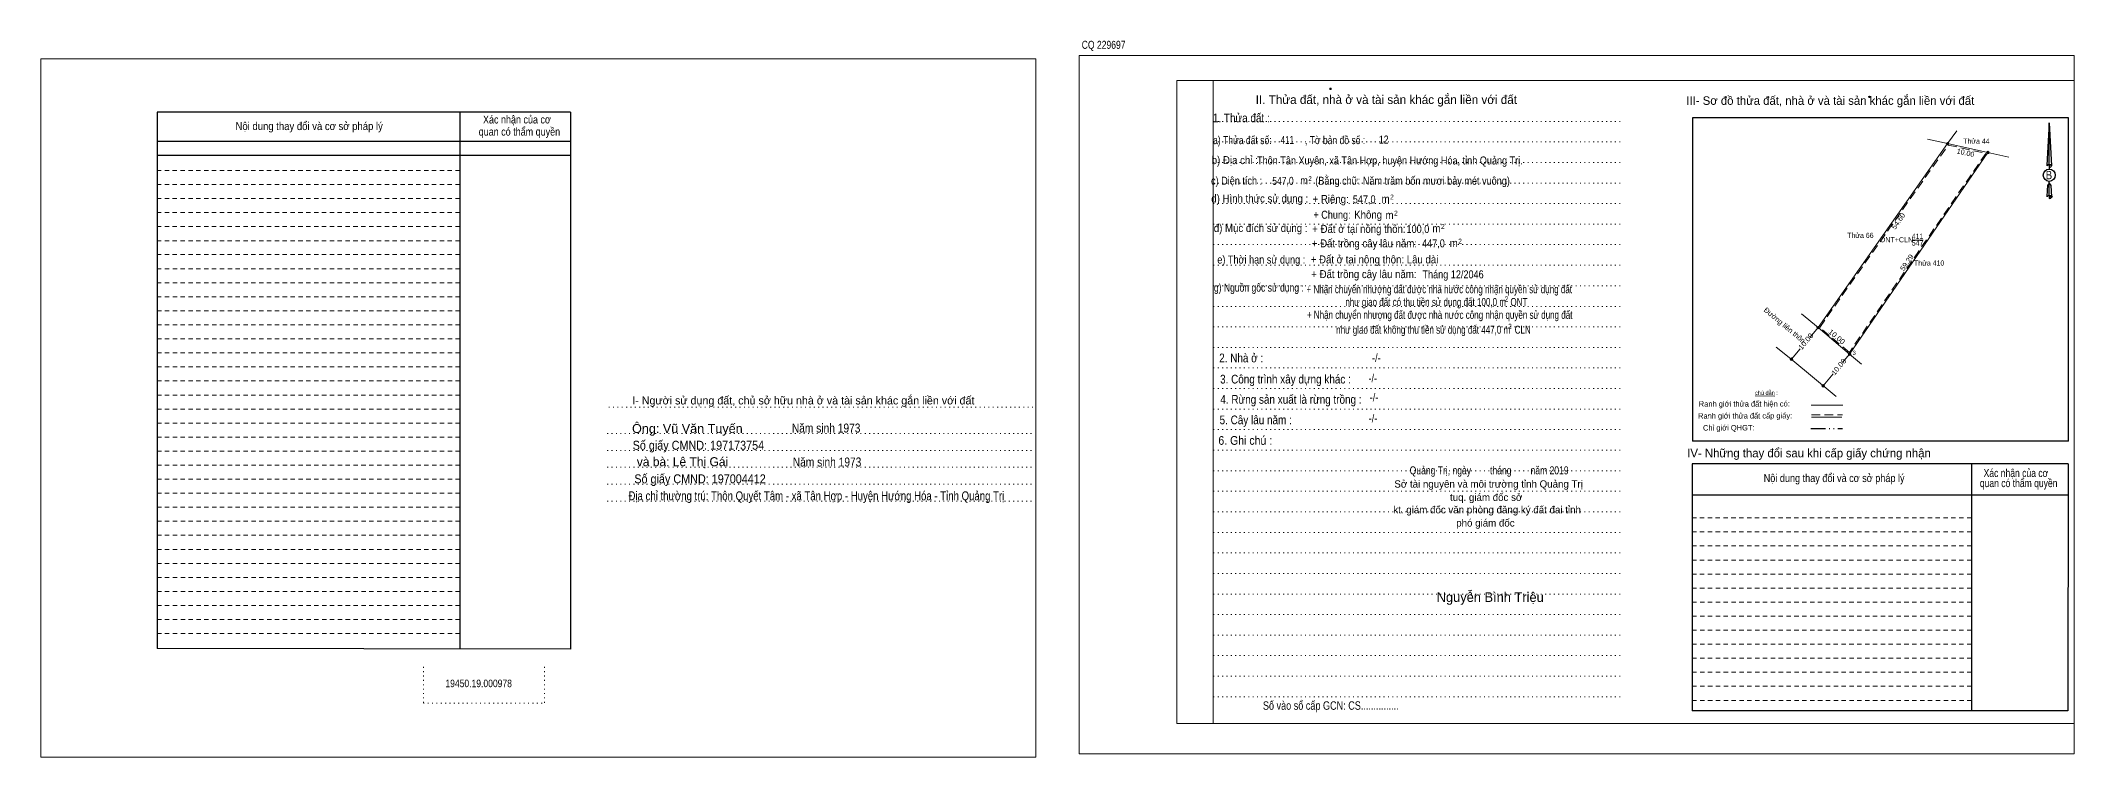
# Model space of a CAD drawing. Header units: metres. Extents: x 550992 to 551825, y 1840824 to 1841006.
# Drawn here: x 550992.3 to 551411.6, y 1840847.2 to 1840994.9 of the extents above; entities that cross this region are included whole.
import ezdxf
from ezdxf.enums import TextEntityAlignment as Align

# ---------------------------------------------------------------- set-up
doc = ezdxf.new("R2010")
doc.units = ezdxf.units.M
doc.header["$LTSCALE"] = 0.6
doc.header["$PDMODE"] = 32
doc.header["$PDSIZE"] = 0.3
for name, pattern in [('DASH_DOUBLE_DOT', [9.2, 5, -1.2, 0.3, -1.2, 0.3, -1.2]), ('DOTTED', [1.5, 0.3, -1.2]), ('MEDIUM_DASHED', [4.5, 3, -1.5]), ('SHORT_DASHED', [2.7, 1.5, -1.2])]:
    doc.linetypes.add(name, pattern=pattern)
for name, color, linetype, lineweight in [('1', 7, 'DOTTED', 13), ('10', 7, 'Continuous', 13), ('18', 7, 'Continuous', 25), ('2', 7, 'SHORT_DASHED', 13), ('28', 7, 'Continuous', 13), ('5', 7, 'Continuous', 13), ('55', 7, 'Continuous', 13)]:
    doc.layers.add(name, color=color, linetype=linetype, lineweight=lineweight)
doc.layers.add('60', color=7, linetype='Continuous')

msp = doc.modelspace()

# ---------------------------------------------------------------- hatches: boundary and pattern name
at = {"layer": '10'}
for points in [[(551385.756, 1840973.716, 1), (551385.246, 1840973.716, 1)], [(551394.052, 1840971.8715, 1), (551393.542, 1840971.8715, 1)], [(551359.0235, 1840935.7805, 1), (551358.5135, 1840935.7805, 1)], [(551365.5345, 1840930.315, 1), (551365.0245, 1840930.315, 1)], [(551353.5535, 1840929.2705, 1), (551353.0435, 1840929.2705, 1)], [(551360.0735, 1840923.8005, 1), (551359.5635, 1840923.8005, 1)]]:
    msp.add_hatch(color=256, dxfattribs=at).paths.add_polyline_path(points)

# ---------------------------------------------------------------- linework, layer by layer
at = {"layer": '1', "linetype": 'Continuous'}
for p, q in [((551226.52, 1840986.71), (551411.62, 1840986.71)), ((551226.52, 1840986.71), (551226.52, 1840854.21)), ((551411.62, 1840986.71), (551411.62, 1840853.09)), ((551226.52, 1840854.21), (551411.62, 1840854.21))]:
    msp.add_line(p, q, dxfattribs=at)
at = {"layer": '1'}
for p, q in [((551234.02, 1840986.71), (551234.02, 1840854.21)), ((551234.02, 1840986.71), (551234.02, 1840854.21)), ((551234.1, 1840978.29), (551318.64, 1840978.29)), ((551234.1, 1840974.07), (551318.64, 1840974.07)), ((551234.1, 1840969.83), (551318.64, 1840969.83)), ((551234.1, 1840965.59), (551318.64, 1840965.59)), ((551234.1, 1840961.35), (551318.64, 1840961.35)), ((551234.1, 1840957.11), (551318.64, 1840957.11)), ((551234.1, 1840952.89), (551318.64, 1840952.89)), ((551234.1, 1840948.65), (551318.64, 1840948.65)), ((551234.1, 1840944.41), (551318.64, 1840944.41)), ((551234.1, 1840940.17), (551318.64, 1840940.17)), ((551234.1, 1840935.95), (551318.64, 1840935.95)), ((551234.1, 1840931.71), (551318.64, 1840931.71)), ((551234.1, 1840927.47), (551318.64, 1840927.47)), ((551234.1, 1840923.23), (551318.64, 1840923.23)), ((551109.4, 1840919.39), (551197.46, 1840919.39)), ((551234.1, 1840918.99), (551318.64, 1840918.99)), ((551109.11, 1840913.99), (551197.16, 1840913.99)), ((551234.1, 1840914.77), (551318.64, 1840914.77)), ((551109.11, 1840910.49), (551197.16, 1840910.49)), ((551234.1, 1840910.53), (551318.64, 1840910.53)), ((551109.11, 1840906.99), (551197.16, 1840906.99)), ((551234.1, 1840906.29), (551318.64, 1840906.29)), ((551109.11, 1840903.49), (551197.16, 1840903.49)), ((551234.1, 1840902.07), (551318.64, 1840902.07)), ((551109.11, 1840899.99), (551197.16, 1840899.99)), ((551234.1, 1840897.83), (551318.64, 1840897.83)), ((551234.1, 1840893.57), (551318.64, 1840893.57)), ((551234.1, 1840889.35), (551318.64, 1840889.35)), ((551234.1, 1840885.13), (551318.64, 1840885.13)), ((551234.1, 1840880.87), (551318.64, 1840880.87)), ((551234.1, 1840876.63), (551318.64, 1840876.63)), ((551234.1, 1840872.41), (551318.64, 1840872.41)), ((551234.1, 1840868.17), (551318.64, 1840868.17)), ((551071.18, 1840865.85), (551071.18, 1840858.35)), ((551096.16, 1840865.85), (551096.16, 1840858.35)), ((551234.1, 1840863.93), (551318.64, 1840863.93)), ((551234.1, 1840859.69), (551318.64, 1840859.69)), ((551071.18, 1840858.35), (551096.16, 1840858.35))]:
    msp.add_line(p, q, dxfattribs=at)
at = {"layer": '1', "linetype": 'Continuous'}
for points in [[(550992.27, 1840847.21), (551197.47, 1840847.21), (551197.47, 1840991.21), (550992.27, 1840991.21)], [(550992.27, 1840991.21), (551197.47, 1840991.21), (551197.47, 1840847.21), (550992.27, 1840847.21)], [(550992.27, 1840847.21), (551197.47, 1840847.21), (551197.47, 1840991.21), (550992.27, 1840991.21)], [(551206.42, 1840847.91), (551411.62, 1840847.91), (551411.62, 1840991.91), (551206.42, 1840991.91)], [(551234.02, 1840986.71), (551411.62, 1840986.71), (551411.62, 1840854.21), (551234.02, 1840854.21)]]:
    msp.add_lwpolyline(points, close=True, dxfattribs=at)
at = {"layer": '10'}
for p, q in [((551385.5, 1840973.72), (551387.41, 1840976.36)), ((551358.77, 1840935.78), (551385.5, 1840973.72)), ((551365.28, 1840930.31), (551393.8, 1840971.87)), ((551385.5, 1840973.72), (551381.35, 1840974.63)), ((551393.8, 1840971.87), (551385.5, 1840973.72)), ((551393.8, 1840971.87), (551398.12, 1840970.91)), ((551378.23, 1840953.78), (551380.46, 1840953.78)), ((551355.36, 1840938.63), (551358.77, 1840935.78)), ((551357.12, 1840933.82), (551358.77, 1840935.78)), ((551358.77, 1840935.78), (551365.28, 1840930.31)), ((551350.17, 1840931.74), (551353.19, 1840929.36)), ((551353.3, 1840929.27), (551355.11, 1840931.42)), ((551363.85, 1840928.61), (551365.28, 1840930.31)), ((551365.28, 1840930.31), (551367.75, 1840928.24)), ((551353.19, 1840929.36), (551362.48, 1840921.58)), ((551359.82, 1840923.8), (551361.91, 1840926.29)), ((551345.8, 1840921.71), (551349.87, 1840921.69))]:
    msp.add_line(p, q, dxfattribs=at)
msp.add_lwpolyline([(551385.5, 1840973.72), (551393.8, 1840971.87), (551365.28, 1840930.31), (551358.77, 1840935.78)], close=True, dxfattribs=at)
at = {"layer": '10', "linetype": 'MEDIUM_DASHED'}
msp.add_lwpolyline([(551385.61, 1840973.43), (551393.37, 1840971.7), (551365.23, 1840930.69), (551359.11, 1840935.82)], close=True, dxfattribs=at)
at = {"layer": '10'}
for centre in [(551385.501, 1840973.716), (551393.797, 1840971.8715), (551358.7685, 1840935.7805), (551365.2795, 1840930.315), (551353.2985, 1840929.2705), (551359.8185, 1840923.8005)]:
    msp.add_circle(centre, 0.255, dxfattribs=at)
at = {"layer": '18'}
for p, q in [((551406.43, 1840978.01), (551406.9, 1840969.15)), ((551406.43, 1840978.01), (551406.9, 1840969.15)), ((551406.43, 1840978.01), (551406.9, 1840969.15)), ((551406.05, 1840970.55), (551405.98, 1840969.17)), ((551406.43, 1840969.45), (551406.43, 1840969.11)), ((551406.43, 1840969.11), (551406.43, 1840968.85)), ((551406.43, 1840968.85), (551406.43, 1840968.51)), ((551406.43, 1840968.85), (551406.43, 1840968.51)), ((551406.43, 1840968.85), (551406.43, 1840968.51)), ((551406.9, 1840969.15), (551406.9, 1840969.17)), ((551406.43, 1840965.55), (551406.43, 1840965.95)), ((551406.43, 1840965.55), (551406.43, 1840965.95)), ((551406.43, 1840965.55), (551406.43, 1840965.95)), ((551406.43, 1840965.55), (551406.78, 1840965.05)), ((551406.43, 1840965.55), (551406.78, 1840965.05)), ((551406.43, 1840965.55), (551406.78, 1840965.05)), ((551406.78, 1840965.05), (551406.9, 1840962.75)), ((551406.78, 1840965.05), (551406.9, 1840962.75)), ((551406.78, 1840965.05), (551406.9, 1840962.75)), ((551406.43, 1840963.05), (551406.43, 1840962.71)), ((551406.43, 1840962.71), (551406.43, 1840962.45))]:
    msp.add_line(p, q, dxfattribs=at)
for points in [[(551406.43, 1840969.45), (551406.43, 1840978.01), (551406.05, 1840970.55)], [(551406.43, 1840963.05), (551406.43, 1840965.55), (551406.1, 1840965.05), (551406.05, 1840964.11), (551405.98, 1840962.75)]]:
    msp.add_lwpolyline(points, dxfattribs=at)
msp.add_ellipse((551406.4486, 1840967.1947), major_axis=(0, 1.258), ratio=0.983453, dxfattribs=at)
for centre, start_param, end_param in [((551406.449, 1840969.1332), 1.57079633, 3.07445202), ((551406.449, 1840969.1332), 0.06714063, 1.57079633), ((551406.449, 1840969.1332), 4.71238898, 6.28318531), ((551406.449, 1840962.7127), 2.49106941, 3.07427841), ((551406.449, 1840962.7127), 1.57079633, 2.49106941), ((551406.449, 1840962.7127), 0.06714063, 1.57079633), ((551406.449, 1840962.7127), 4.71238898, 6.28318531)]:
    msp.add_ellipse(centre, major_axis=(0.4535, 0), ratio=0.655448, start_param=start_param, end_param=end_param, dxfattribs=at)
msp.add_point((551406.9, 1840962.75), dxfattribs=at)
at = {"layer": '2', "linetype": 'Continuous', "lineweight": 25}
for p, q in [((551101.54, 1840980.17), (551016.27, 1840980.17)), ((551016.27, 1840980.17), (551016.27, 1840869.65)), ((551078.7, 1840980.17), (551078.73, 1840869.57)), ((551101.54, 1840974.13), (551016.38, 1840974.13)), ((551101.54, 1840971.25), (551016.38, 1840971.25))]:
    msp.add_line(p, q, dxfattribs=at)
at = {"layer": '2'}
for p, q in [((551078.7, 1840968.17), (551016.26, 1840968.17)), ((551078.7, 1840965.29), (551016.26, 1840965.29)), ((551078.7, 1840965.29), (551016.27, 1840965.29)), ((551078.7, 1840962.39), (551016.27, 1840962.39)), ((551078.7, 1840959.49), (551016.27, 1840959.49)), ((551078.7, 1840956.61), (551016.27, 1840956.61)), ((551078.7, 1840953.71), (551016.27, 1840953.71)), ((551078.7, 1840950.83), (551016.27, 1840950.83)), ((551078.71, 1840947.93), (551016.27, 1840947.93)), ((551078.71, 1840945.03), (551016.27, 1840945.03)), ((551078.71, 1840942.15), (551016.27, 1840942.15)), ((551078.72, 1840939.25), (551016.27, 1840939.25)), ((551078.72, 1840936.35), (551016.27, 1840936.35)), ((551078.72, 1840933.47), (551016.27, 1840933.47)), ((551078.72, 1840930.57), (551016.27, 1840930.57)), ((551078.72, 1840927.69), (551016.27, 1840927.69)), ((551078.72, 1840924.79), (551016.27, 1840924.79)), ((551078.72, 1840921.89), (551016.27, 1840921.89)), ((551078.72, 1840919.01), (551016.27, 1840919.01)), ((551078.72, 1840916.11), (551016.27, 1840916.11)), ((551078.72, 1840913.21), (551016.27, 1840913.21)), ((551078.72, 1840910.33), (551016.27, 1840910.33)), ((551078.73, 1840907.43), (551016.27, 1840907.43)), ((551078.73, 1840904.53), (551016.27, 1840904.53)), ((551078.73, 1840901.65), (551016.27, 1840901.65)), ((551078.73, 1840898.75), (551016.27, 1840898.75)), ((551078.74, 1840895.87), (551016.27, 1840895.87)), ((551078.74, 1840892.97), (551016.27, 1840892.97)), ((551390.4, 1840893.67), (551332.82, 1840893.67)), ((551078.74, 1840890.07), (551016.27, 1840890.07)), ((551390.4, 1840890.77), (551332.82, 1840890.77)), ((551390.4, 1840887.87), (551332.82, 1840887.87)), ((551078.74, 1840887.19), (551016.27, 1840887.19)), ((551078.74, 1840884.29), (551016.27, 1840884.29)), ((551390.4, 1840884.99), (551332.82, 1840884.99)), ((551078.74, 1840881.39), (551016.27, 1840881.39)), ((551390.41, 1840882.09), (551332.82, 1840882.09)), ((551078.74, 1840878.51), (551016.27, 1840878.51)), ((551078.74, 1840875.61), (551016.27, 1840875.61)), ((551390.42, 1840879.21), (551332.82, 1840879.21)), ((551390.42, 1840876.31), (551332.82, 1840876.31)), ((551078.74, 1840872.73), (551016.27, 1840872.73)), ((551390.42, 1840873.41), (551332.82, 1840873.41)), ((551390.42, 1840870.53), (551332.82, 1840870.53)), ((551390.43, 1840867.63), (551332.82, 1840867.63)), ((551390.43, 1840864.73), (551332.82, 1840864.73)), ((551390.44, 1840861.85), (551332.82, 1840861.85)), ((551390.44, 1840858.95), (551332.82, 1840858.95))]:
    msp.add_line(p, q, dxfattribs=at)
at = {"layer": '2', "linetype": 'Continuous', "lineweight": 25}
msp.add_lwpolyline([(551101.54, 1840980.17), (551101.49, 1840869.53), (551016.27, 1840869.65)], dxfattribs=at)
at = {"layer": '28', "lineweight": 25}
for p, q in [((551332.89, 1840979.03), (551332.89, 1840912.39)), ((551410.42, 1840912.39), (551332.89, 1840912.39)), ((551390.4, 1840907.69), (551390.44, 1840856.81)), ((551410.34, 1840907.69), (551410.3, 1840856.81)), ((551410.33, 1840901.23), (551332.82, 1840901.23)), ((551410.3, 1840856.81), (551332.82, 1840856.81))]:
    msp.add_line(p, q, dxfattribs=at)
at = {"layer": '28', "linetype": 'SHORT_DASHED'}
msp.add_line((551390.39, 1840896.55), (551332.82, 1840896.55), dxfattribs=at)
at = {"layer": '28', "lineweight": 25}
for points in [[(551410.42, 1840912.39), (551410.42, 1840979.03), (551332.89, 1840979.03)], [(551410.34, 1840907.69), (551332.82, 1840907.69), (551332.82, 1840856.81)]]:
    msp.add_lwpolyline(points, dxfattribs=at)
at = {"layer": '28'}
msp.add_point((551369.36, 1840983.35), dxfattribs=at)
at = {"layer": '5'}
msp.add_point((551258.24, 1840985.01), dxfattribs=at)
at = {"layer": '55'}
for p, q in [((551357.36, 1840919.83), (551363.86, 1840919.83)), ((551357.42, 1840917.35), (551363.66, 1840917.35)), ((551357.42, 1840917.35), (551363.66, 1840917.35))]:
    msp.add_line(p, q, dxfattribs=at)
at = {"layer": '55', "linetype": 'MEDIUM_DASHED'}
msp.add_line((551357.4, 1840917.79), (551363.8, 1840917.79), dxfattribs=at)
at = {"layer": '55', "linetype": 'DASH_DOUBLE_DOT', "lineweight": 25}
msp.add_line((551357.32, 1840914.97), (551363.82, 1840914.97), dxfattribs=at)

# ---------------------------------------------------------------- texts
at = {"layer": '10'}
for s, rotation, width, p in [('10.00', 347.465, 0.95, (551389.0847, 1840971.3188)), ('54.60', 54.828, 1.05, (551375.7556, 1840957.439)), ('59.29', 55.541, 1.05, (551377.5236, 1840948.9044)), ('10.00', 49.989, 1.1, (551356.6588, 1840932.6034)), ('10.00', 319.989, 1.1, (551362.2934, 1840933.5012)), ('10.00', 50.033, 1.1, (551363.4471, 1840927.3638))]:
    msp.add_text(s, height=1.062, rotation=rotation, dxfattribs=dict(at, width=width)).set_placement(p, align=Align.CENTER)
for s, height, width, p in [('Thửa 44', 1.06, 0.85, (551391.435, 1840973.7)), ('Thửa 66', 1.06, 0.85, (551367.5, 1840954.28)), ('411', 1.062, 0.8, (551379.295, 1840954.08)), ('ONT+CLN', 1.062, 0.95, (551374.94, 1840953.38)), ('547', 1.062, 0.85, (551379.295, 1840952.7)), ('Thửa 410', 1.06, 0.85, (551381.69, 1840948.57))]:
    msp.add_text(s, height=height, dxfattribs=dict(at, width=width)).set_placement(p, align=Align.CENTER)
for s, height, rotation, p in [('Đường liên thôn', 1.062, 320.124, (551351.5394, 1840935.8559)), ('chú dẫn :', 0.8323, 359.976, (551348.1248, 1840921.9288))]:
    msp.add_text(s, height=height, rotation=rotation, dxfattribs=at).set_placement(p, align=Align.CENTER)
at = {"layer": '10', "width": 0.95}
msp.add_text(' 3', height=0.85, dxfattribs=at).set_placement((551366.56, 1840930.17), align=Align.RIGHT)
at = {"layer": '18'}
for s, height, width, p in [('CQ 229697', 1.65, 0.8, (551211.455, 1840993.26)), ('1. Thửa đất :', 1.8, 0.85, (551239.845, 1840978.11)), ('a) Thửa đất số:              , Tờ bản đồ số : ', 1.65, 0.8, (551249.96, 1840973.61)), ('411', 1.65, 0.75, (551249.335, 1840973.65)), ('12', 1.65, 0.8, (551269.22, 1840973.73)), ('b) Địa chỉ : ', 1.65, 0.9, (551238.77, 1840969.49)), ('Thôn Tân Xuyên, xã Tân Hợp, huyện Hướng Hóa, tỉnh Quảng Trị.', 1.65, 0.85, (551270.485, 1840969.42)), ('B', 1.728, 0.85, (551406.385, 1840966.37)), ('c) Diện tích :                                                   ', 1.65, 0.85, (551252.155, 1840965.25)), ('d) Hình thức sử dụng :', 1.65, 0.9, (551243.655, 1840961.57)), ('547,0', 1.65, 0.8, (551248.435, 1840965.21)), (' m', 1.65, 0.85, (551252.525, 1840965.29)), ('2', 1, 0.75, (551254.025, 1840966.01)), ('(Bằng chữ: Năm trăm bốn mươi bảy mét vuông)', 1.65, 0.85, (551275.165, 1840965.24)), ('+ Riêng: ', 1.65, 0.9, (551258.545, 1840961.47)), ('       + Chung:', 1.65, 0.85, (551256.72, 1840958.23)), ('Không', 1.65, 0.9, (551266, 1840958.25)), (' m', 1.65, 0.9, (551269.315, 1840961.49)), (' m', 1.65, 0.9, (551270.145, 1840958.17)), ('2', 1, 0.8, (551270.91, 1840962.21)), ('2', 1, 0.8, (551271.74, 1840958.89)), ('đ) Mục đích sử dụng :', 1.65, 0.9, (551243.835, 1840955.49)), ('+ Đất ở tại nông thôn: ', 1.65, 0.9, (551264.37, 1840955.31)), ('100,0', 1.65, 0.85, (551276.265, 1840955.29)), (' m', 1.65, 0.9, (551279.805, 1840955.42)), ('2', 1, 0.8, (551281.4, 1840956.14)), ('e) Thời hạn sử dụng :', 1.65, 0.85, (551243.965, 1840948.99)), ('+ Đất ở tại nông thôn: Lâu dài', 1.65, 0.9, (551267.32, 1840949.02)), ('+ Đất trồng cây lâu năm: ', 1.65, 0.9, (551265.51, 1840952.33)), ('447,0', 1.65, 0.85, (551279.465, 1840952.34)), (' m', 1.65, 0.9, (551283.365, 1840952.39)), ('2', 1, 0.8, (551284.96, 1840953.11)), ('+ Đất trồng cây lâu năm: ', 1.65, 0.9, (551265.4, 1840945.99)), ('Tháng 12/2046', 1.65, 0.85, (551283.515, 1840945.94)), ('g) Nguồn gốc sử dụng :', 1.65, 0.8, (551243.47, 1840943.21)), ('+ Nhận chuyển nhượng đất được nhà nước công nhận quyền sử dụng đất ', 1.65, 0.75, (551280.9, 1840942.88)), ('+ Nhận chuyển nhượng đất được nhà nước công nhận quyền sử dụng đất ', 1.65, 0.75, (551280.98, 1840937.6)), ('như giao đất có thu tiền sử dụng đất 100,0 m  ONT', 1.65, 0.75, (551280.065, 1840940.24)), ('2', 1.083, 0.7, (551294.53, 1840941.15)), ('như giao đất không thu tiền sử dụng đất 447,0 m  CLN', 1.65, 0.75, (551279.475, 1840934.53)), ('2', 1.083, 0.7, (551295.25, 1840935.51)), ('2. Nhà ở :', 1.8, 0.85, (551239.825, 1840928.63)), ('3. Công trình xây dựng khác :', 1.8, 0.85, (551248.95, 1840924.27)), ('4. Rừng sản xuất là rừng trồng :', 1.8, 0.85, (551250.085, 1840920.09)), ('5. Cây lâu năm :', 1.8, 0.85, (551242.82, 1840915.87)), ('6. Ghi chú :', 1.8, 0.9, (551240.665, 1840911.63)), ('Quảng Trị, ngày        tháng        năm 2019', 1.65, 0.8, (551290.95, 1840905.54)), ('19450.19.000978', 1.55, 0.85, (551082.585, 1840861.67)), ('Số vào sổ cấp GCN: CS...............', 1.75, 0.8, (551258.3, 1840857.01))]:
    msp.add_text(s, height=height, dxfattribs=dict(at, width=width)).set_placement(p, align=Align.CENTER)
for s, height, p in [('II. Thửa đất, nhà ở và tài sản khác gắn liền với đất', 1.8, (551269.76, 1840981.89)), ('Sở tài nguyên và môi trường tỉnh Quảng Trị', 1.5, (551290.845, 1840902.81)), ('tuq. giám đốc sở', 1.5, (551290.34, 1840900.06)), ('kt. giám đốc văn phòng đăng ký đất đai tỉnh', 1.5, (551290.535, 1840897.5)), ('phó giám đốc', 1.5, (551290.185, 1840894.78)), ('Nguyễn Bình Triệu', 1.98, (551291.175, 1840879.24))]:
    msp.add_text(s, height=height, dxfattribs=at).set_placement(p, align=Align.CENTER)
at = {"layer": '2'}
for s, width, p in [('Nội dung thay đổi và cơ sở pháp lý', 0.9, (551047.64, 1840976.51)), ('Nội dung thay đổi và cơ sở pháp lý', 0.9, (551047.64, 1840976.51)), (' quan có thẩm quyền', 0.85, (551090.735, 1840975.37)), (' quan có thẩm quyền', 0.85, (551090.735, 1840975.37)), ('Xác nhận của cơ', 0.85, (551090.475, 1840977.87)), ('Xác nhận của cơ', 0.85, (551090.475, 1840977.87))]:
    msp.add_text(s, height=1.63, dxfattribs=dict(at, width=width)).set_placement(p, align=Align.CENTER)
at = {"layer": '28'}
for s, height, p in [('III- Sơ đồ thửa đất, nhà ở và tài sản khác gắn liền với đất', 1.75, (551361.3, 1840981.71)), ('I- Người sử dụng đất, chủ sở hữu nhà ở và tài sản khác gắn liền với đất', 1.653, (551149.535, 1840919.95)), ('và bà: Lê Thị Gái', 1.85, (551124.615, 1840907.22)), ('IV- Những thay đổi sau khi cấp giấy chứng nhận', 1.75, (551356.915, 1840909.05))]:
    msp.add_text(s, height=height, dxfattribs=at).set_placement(p, align=Align.CENTER)
for s, height, width, p in [('-/-', 1.65, 0.85, (551267.695, 1840928.73)), ('-/-', 1.65, 0.85, (551266.955, 1840924.53)), ('-/-', 1.65, 0.85, (551267.215, 1840920.59)), ('-/-', 1.65, 0.85, (551267.005, 1840916.27)), ('Ông: Vũ Văn Tuyến', 1.85, 1.05, (551125.62, 1840914.06)), ('Năm sinh 1973', 1.85, 0.85, (551154.235, 1840914.16)), ('Số giấy CMND: 197173754', 1.85, 0.9, (551127.895, 1840910.61)), ('Năm sinh 1973', 1.85, 0.85, (551154.425, 1840907.16)), ('Số giấy CMND: 197004412', 1.85, 0.9, (551128.24, 1840903.69)), ('Nội dung thay đổi và cơ sở pháp lý', 1.65, 0.85, (551362.09, 1840903.95)), (' quan có thẩm quyền', 1.65, 0.8, (551399.895, 1840902.91)), ('Xác nhận của cơ', 1.65, 0.8, (551399.575, 1840904.99)), ('Địa chỉ thường trú: Thôn Quyết Tâm - xã Tân Hợp - Huyện Hướng Hóa - Tỉnh Quảng Trị', 1.85, 0.8, (551152.225, 1840900.19))]:
    msp.add_text(s, height=height, dxfattribs=dict(at, width=width)).set_placement(p, align=Align.CENTER)
at = {"layer": '55', "width": 0.9}
for s, height, p in [('Ranh giới thửa đất cấp giấy:', 1.12, (551343.7438, 1840917.0481)), ('Ranh giới thửa đất hiện có:', 1.13, (551343.5638, 1840919.5076)), ('Chỉ giới QHGT:', 1.125, (551340.3688, 1840914.5804))]:
    msp.add_text(s, height=height, rotation=0.127, dxfattribs=at).set_placement(p, align=Align.CENTER)
at = {"layer": '60', "width": 0.85}
msp.add_text('547,0', height=1.65, dxfattribs=at).set_placement((551265.185, 1840961.41), align=Align.CENTER)

doc.saveas('drawing.dxf')
